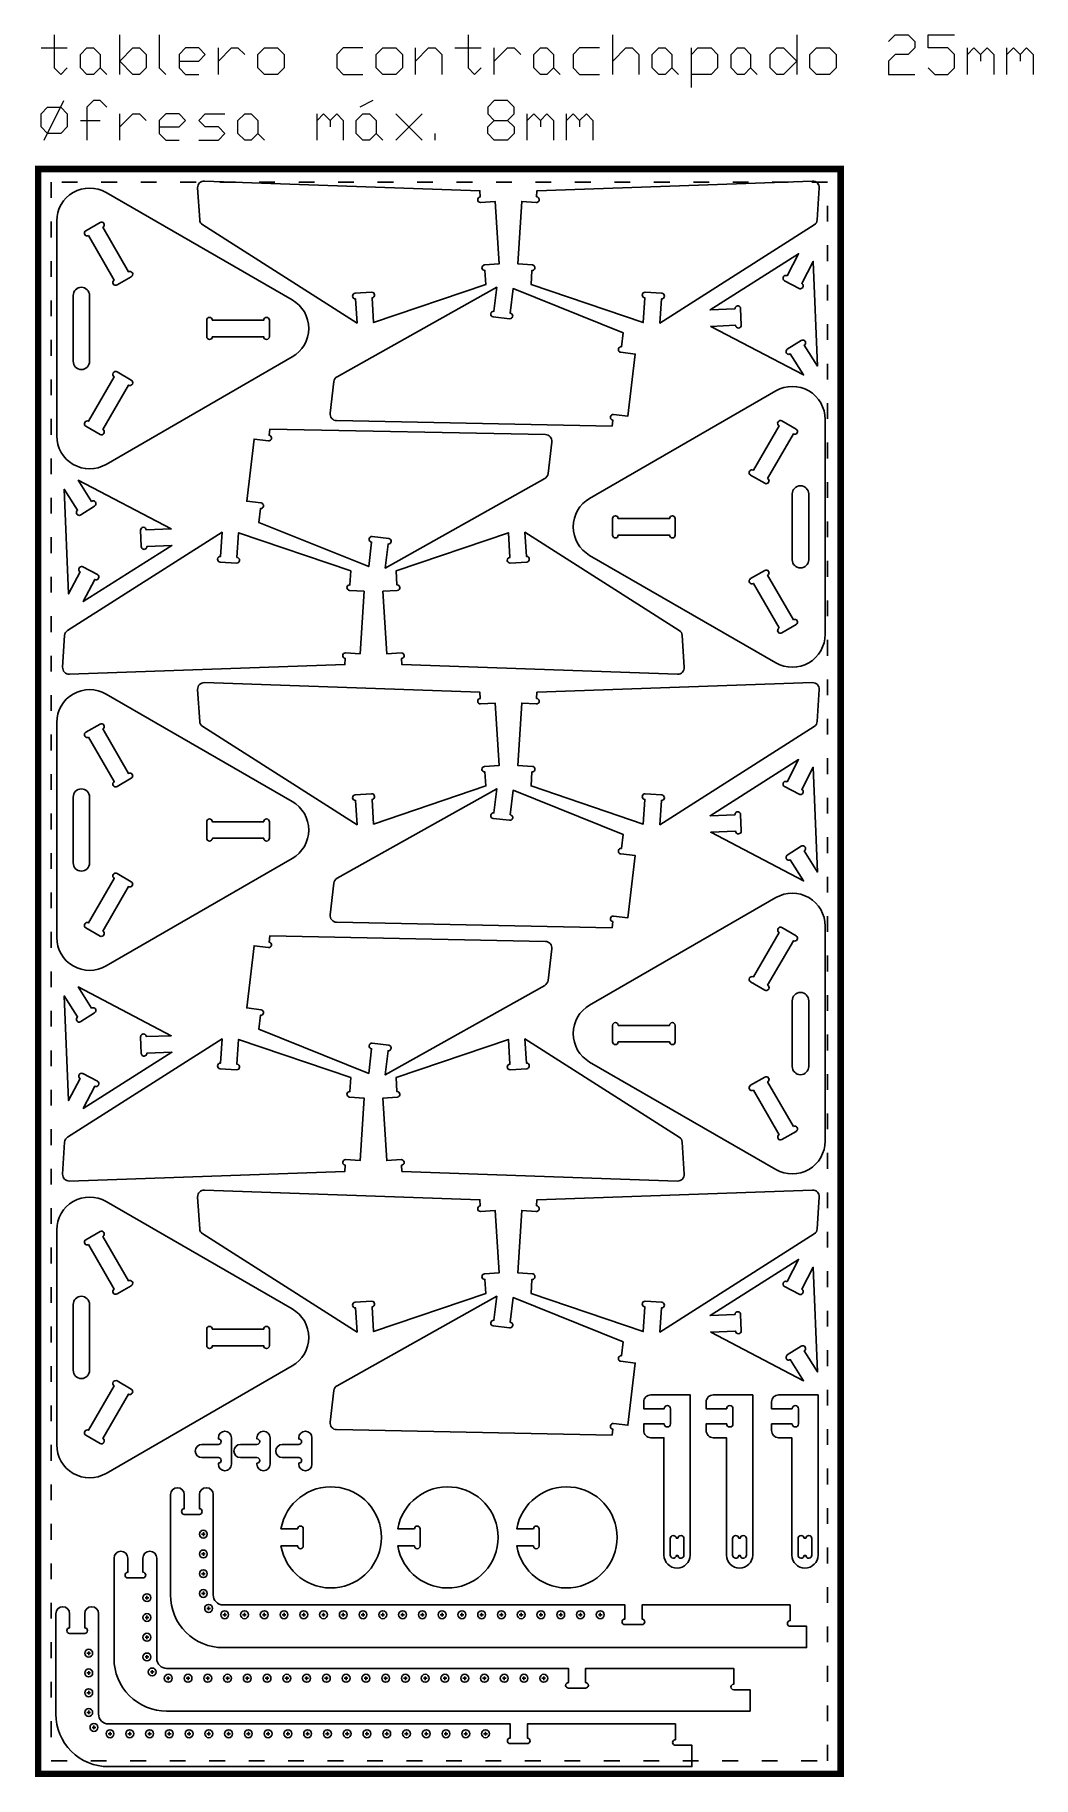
# Model space of a CAD drawing. Header units: millimetres. Extents: x -4430 to -2912, y -1723 to 926.
import ezdxf

# ---------------------------------------------------------------- set-up
doc = ezdxf.new("R2010")
doc.units = ezdxf.units.MM
doc.linetypes.add('ACAD_ISO03W100', pattern=[30, 12, -18])
for name, color, linetype in [('corte int diam 12mm', 2, 'Continuous'), ('corte por el contorno ext', 6, 'Continuous'), ('corte por el contorno int', 11, 'Continuous')]:
    doc.layers.add(name, color=color, linetype=linetype)

msp = doc.modelspace()

# ---------------------------------------------------------------- linework, layer by layer
at = {"lineweight": 0}
for points in [[(-4420.4, 906.5), (-4380.6, 906.5)], [(-4400.5, 926.4), (-4400.5, 876.3), (-4390.5, 866.4), (-4380.6, 876.3)], [(-4300.6, 866.4), (-4300.6, 926.4)], [(-4240.9, 926.4), (-4240.9, 876.3), (-4230.9, 866.4)], [(-4210.7, 886.6), (-4180.8, 886.6), (-4170.8, 896.6), (-4180.8, 906.5), (-4200.7, 906.5), (-4210.7, 896.6), (-4210.7, 876.3), (-4200.7, 866.4), (-4180.8, 866.4)], [(-4150.9, 866.4), (-4150.9, 906.5)], [(-4150.9, 886.6), (-4131, 906.5), (-4121.1, 906.5), (-4110.8, 896.6)], [(-3931.2, 906.5), (-3961.1, 906.5), (-3971, 896.6), (-3971, 876.3), (-3961.1, 866.4), (-3931.2, 866.4)], [(-3851.2, 866.4), (-3851.2, 906.5)], [(-3851.2, 886.6), (-3831.3, 906.5), (-3821.4, 906.5), (-3811.4, 896.6), (-3811.4, 866.4)], [(-3791.2, 906.5), (-3751.3, 906.5)], [(-3771.2, 926.4), (-3771.2, 876.3), (-3761.3, 866.4), (-3751.3, 876.3)], [(-3731.4, 866.4), (-3731.4, 906.5)], [(-3731.4, 886.6), (-3711.5, 906.5), (-3701.2, 906.5), (-3691.3, 896.6)], [(-3571.4, 906.5), (-3601.7, 906.5), (-3611.6, 896.6), (-3611.6, 876.3), (-3601.7, 866.4), (-3571.4, 866.4)], [(-3551.5, 866.4), (-3551.5, 926.4)], [(-3551.5, 886.6), (-3531.6, 906.5), (-3521.7, 906.5), (-3511.7, 896.6), (-3511.7, 866.4)], [(-3431.7, 846.5), (-3431.7, 906.5)], [(-3431.7, 896.6), (-3421.8, 906.5), (-3401.9, 906.5), (-3391.9, 896.6), (-3391.9, 876.3), (-3401.9, 866.4), (-3431.7, 866.4)], [(-3271.8, 926.4), (-3271.8, 866.4)], [(-3132, 916.5), (-3122.1, 926.4), (-3102.2, 926.4), (-3092.2, 916.5), (-3092.2, 906.5), (-3102.2, 896.6), (-3122.1, 896.6), (-3132, 886.6), (-3132, 866.4), (-3092.2, 866.4)], [(-3072, 876.3), (-3062, 866.4), (-3042.1, 866.4), (-3032.1, 876.3), (-3032.1, 896.6), (-3042.1, 906.5), (-3072, 906.5), (-3072, 926.4), (-3032.1, 926.4)], [(-3012.2, 866.4), (-3012.2, 906.5)], [(-3012.2, 896.6), (-3002.3, 906.5), (-2992.3, 896.6), (-2992.3, 886.6)], [(-2992.3, 896.6), (-2982.4, 906.5), (-2972.1, 896.6), (-2972.1, 866.4)], [(-2952.1, 866.4), (-2952.1, 906.5)], [(-2952.1, 896.6), (-2942.2, 906.5), (-2932.2, 896.6), (-2932.2, 886.6)], [(-2932.2, 896.6), (-2922.3, 906.5), (-2912.3, 896.6), (-2912.3, 866.4)], [(-4330.8, 876.3), (-4320.5, 866.4)], [(-3641.5, 876.3), (-3631.5, 866.4)], [(-3461.6, 876.3), (-3451.6, 866.4)], [(-3341.8, 876.3), (-3331.8, 866.4)], [(-4415.6, 766.5), (-4385.7, 826.6)], [(-4320.5, 816.6), (-4330.8, 826.6), (-4340.8, 826.6), (-4350.7, 816.6), (-4350.7, 766.5)], [(-3916.1, 826.6), (-3936, 816.6)], [(-3731.4, 766.5), (-3741.4, 776.4), (-3741.4, 786.4), (-3731.4, 796.3), (-3711.5, 796.3), (-3701.2, 806.6), (-3701.2, 816.6), (-3711.5, 826.6), (-3731.4, 826.6), (-3741.4, 816.6), (-3741.4, 806.6), (-3731.4, 796.3)], [(-4360.7, 796.3), (-4330.8, 796.3)], [(-4300.6, 766.5), (-4300.6, 806.6)], [(-4300.6, 786.4), (-4280.7, 806.6), (-4270.7, 806.6), (-4260.8, 796.3)], [(-4240.9, 786.4), (-4210.7, 786.4), (-4200.7, 796.3), (-4210.7, 806.6), (-4230.9, 806.6), (-4240.9, 796.3), (-4240.9, 776.4), (-4230.9, 766.5), (-4210.7, 766.5)], [(-4180.8, 766.5), (-4150.9, 766.5), (-4141, 776.4), (-4150.9, 786.4), (-4170.8, 786.4), (-4180.8, 796.3), (-4170.8, 806.6), (-4141, 806.6)], [(-4000.9, 766.5), (-4000.9, 806.6)], [(-4000.9, 796.3), (-3990.9, 806.6), (-3981, 796.3), (-3981, 786.4)], [(-3981, 796.3), (-3971, 806.6), (-3961.1, 796.3), (-3961.1, 766.5)], [(-3881.1, 766.5), (-3841.3, 806.6)], [(-3881.1, 806.6), (-3841.3, 766.5)], [(-3711.5, 796.3), (-3701.2, 786.4), (-3701.2, 776.4), (-3711.5, 766.5), (-3731.4, 766.5)], [(-3681.3, 766.5), (-3681.3, 806.6)], [(-3681.3, 796.3), (-3671.3, 806.6), (-3661.4, 796.3), (-3661.4, 786.4)], [(-3661.4, 796.3), (-3651.4, 806.6), (-3641.5, 796.3), (-3641.5, 766.5)], [(-3621.6, 766.5), (-3621.6, 806.6)], [(-3621.6, 796.3), (-3611.6, 806.6), (-3601.7, 796.3), (-3601.7, 786.4)], [(-3601.7, 796.3), (-3591.4, 806.6), (-3581.4, 796.3), (-3581.4, 766.5)], [(-4090.8, 776.4), (-4080.9, 766.5)], [(-3911, 776.4), (-3901, 766.5)], [(-3821.4, 766.5), (-3821.4, 776.4)]]:
    msp.add_lwpolyline(points, dxfattribs=at)
for points in [[(-4340.8, 866.4), (-4350.7, 866.4), (-4360.7, 876.3), (-4360.7, 896.6), (-4350.7, 906.5), (-4340.8, 906.5), (-4330.8, 896.6), (-4330.8, 876.3), (-4340.8, 866.4)], [(-4300.6, 886.6), (-4280.7, 906.5), (-4270.7, 906.5), (-4260.8, 896.6), (-4260.8, 876.3), (-4270.7, 866.4), (-4280.7, 866.4), (-4300.6, 886.6)], [(-4061, 866.4), (-4080.9, 866.4), (-4090.8, 876.3), (-4090.8, 896.6), (-4080.9, 906.5), (-4061, 906.5), (-4051, 896.6), (-4051, 876.3), (-4061, 866.4)], [(-3881.1, 866.4), (-3901, 866.4), (-3911, 876.3), (-3911, 896.6), (-3901, 906.5), (-3881.1, 906.5), (-3871.1, 896.6), (-3871.1, 876.3), (-3881.1, 866.4)], [(-3651.4, 866.4), (-3661.4, 866.4), (-3671.3, 876.3), (-3671.3, 896.6), (-3661.4, 906.5), (-3651.4, 906.5), (-3641.5, 896.6), (-3641.5, 876.3), (-3651.4, 866.4)], [(-3471.5, 866.4), (-3481.5, 866.4), (-3491.5, 876.3), (-3491.5, 896.6), (-3481.5, 906.5), (-3471.5, 906.5), (-3461.6, 896.6), (-3461.6, 876.3), (-3471.5, 866.4)], [(-3351.7, 866.4), (-3361.7, 866.4), (-3371.6, 876.3), (-3371.6, 896.6), (-3361.7, 906.5), (-3351.7, 906.5), (-3341.8, 896.6), (-3341.8, 876.3), (-3351.7, 866.4)], [(-3271.8, 886.6), (-3292, 866.4), (-3302, 866.4), (-3311.9, 876.3), (-3311.9, 896.6), (-3302, 906.5), (-3292, 906.5), (-3271.8, 886.6)], [(-3222, 866.4), (-3241.9, 866.4), (-3251.8, 876.3), (-3251.8, 896.6), (-3241.9, 906.5), (-3222, 906.5), (-3212, 896.6), (-3212, 876.3), (-3222, 866.4)], [(-4410.5, 776.4), (-4420.4, 786.4), (-4420.4, 806.6), (-4410.5, 816.6), (-4390.5, 816.6), (-4380.6, 806.6), (-4380.6, 786.4), (-4390.5, 776.4), (-4410.5, 776.4)], [(-4100.8, 766.5), (-4110.8, 766.5), (-4121.1, 776.4), (-4121.1, 796.3), (-4110.8, 806.6), (-4100.8, 806.6), (-4090.8, 796.3), (-4090.8, 776.4), (-4100.8, 766.5)], [(-3921.3, 766.5), (-3931.2, 766.5), (-3941.2, 776.4), (-3941.2, 796.3), (-3931.2, 806.6), (-3921.3, 806.6), (-3911, 796.3), (-3911, 776.4), (-3921.3, 766.5)]]:
    msp.add_lwpolyline(points, close=True, dxfattribs=at)
at = {"const_width": 10}
msp.add_lwpolyline([(-4424.8, -1717.5), (-3204.8, -1717.5), (-3204.8, 722.5), (-4424.8, 722.5)], close=True, dxfattribs=at)
at = {"linetype": 'ACAD_ISO03W100', "ltscale": 2}
msp.add_lwpolyline([(-4404.8, -1697.5), (-3224.8, -1697.5), (-3224.8, 702.5), (-4404.8, 702.5)], close=True, dxfattribs=at)
for points in [[(-4173.7, -1355.9), (-4173.7, -1350.3)], [(-4176.4, -1353.1), (-4170.9, -1353.1)], [(-4176.4, -1383.2), (-4170.9, -1383.2)], [(-4173.7, -1386), (-4173.7, -1380.4)], [(-4176.4, -1413.2), (-4170.9, -1413.2)], [(-4173.7, -1416), (-4173.7, -1410.4)], [(-4262.3, -1449.7), (-4256.7, -1449.7)], [(-4259.5, -1452.5), (-4259.5, -1446.9)], [(-4176.4, -1443.3), (-4170.9, -1443.3)], [(-4173.7, -1446), (-4173.7, -1440.5)], [(-4262.3, -1479.8), (-4256.7, -1479.8)], [(-4259.5, -1482.6), (-4259.5, -1477)], [(-4168.5, -1466), (-4162.9, -1466)], [(-4165.7, -1468.8), (-4165.7, -1463.2)], [(-4144.1, -1475.6), (-4138.5, -1475.6)], [(-4141.3, -1478.4), (-4141.3, -1472.8)], [(-4114, -1475.6), (-4108.4, -1475.6)], [(-4111.2, -1478.4), (-4111.2, -1472.8)], [(-4084, -1475.6), (-4078.4, -1475.6)], [(-4081.2, -1478.4), (-4081.2, -1472.8)], [(-4053.9, -1475.6), (-4048.4, -1475.6)], [(-4051.1, -1478.4), (-4051.1, -1472.8)], [(-4023.9, -1475.6), (-4018.3, -1475.6)], [(-4021.1, -1478.4), (-4021.1, -1472.8)], [(-3993.8, -1475.6), (-3988.3, -1475.6)], [(-3991.1, -1478.4), (-3991.1, -1472.8)], [(-3963.8, -1475.6), (-3958.2, -1475.6)], [(-3961, -1478.4), (-3961, -1472.8)], [(-3933.8, -1475.6), (-3928.2, -1475.6)], [(-3931, -1478.4), (-3931, -1472.8)], [(-3903.7, -1475.6), (-3898.1, -1475.6)], [(-3900.9, -1478.4), (-3900.9, -1472.8)], [(-3873.7, -1475.6), (-3868.1, -1475.6)], [(-3870.9, -1478.4), (-3870.9, -1472.8)], [(-3843.6, -1475.6), (-3838, -1475.6)], [(-3840.8, -1478.4), (-3840.8, -1472.8)], [(-3813.6, -1475.6), (-3808, -1475.6)], [(-3810.8, -1478.4), (-3810.8, -1472.8)], [(-3783.5, -1475.6), (-3777.9, -1475.6)], [(-3780.7, -1478.4), (-3780.7, -1472.8)], [(-3753.5, -1475.6), (-3747.9, -1475.6)], [(-3750.7, -1478.4), (-3750.7, -1472.8)], [(-3723.4, -1475.6), (-3717.9, -1475.6)], [(-3720.6, -1478.4), (-3720.6, -1472.8)], [(-3693.4, -1475.6), (-3687.8, -1475.6)], [(-3690.6, -1478.4), (-3690.6, -1472.8)], [(-3663.3, -1475.6), (-3657.8, -1475.6)], [(-3660.6, -1478.4), (-3660.6, -1472.8)], [(-3633.3, -1475.6), (-3627.7, -1475.6)], [(-3630.5, -1478.4), (-3630.5, -1472.8)], [(-3603.3, -1475.6), (-3597.7, -1475.6)], [(-3600.5, -1478.4), (-3600.5, -1472.8)], [(-3573.2, -1475.6), (-3567.6, -1475.6)], [(-3570.4, -1478.4), (-3570.4, -1472.8)], [(-4262.3, -1509.8), (-4256.7, -1509.8)], [(-4259.5, -1512.6), (-4259.5, -1507)], [(-4350.8, -1534.1), (-4345.2, -1534.1)], [(-4348, -1536.9), (-4348, -1531.3)], [(-4348, -1566.9), (-4348, -1561.3)], [(-4262.3, -1539.8), (-4256.7, -1539.8)], [(-4259.5, -1542.6), (-4259.5, -1537.1)], [(-4254.3, -1562.6), (-4248.7, -1562.6)], [(-4251.5, -1565.4), (-4251.5, -1559.8)], [(-4350.8, -1564.1), (-4345.2, -1564.1)], [(-4229.9, -1572.2), (-4224.3, -1572.2)], [(-4227.1, -1575), (-4227.1, -1569.4)], [(-4199.8, -1572.2), (-4194.3, -1572.2)], [(-4197, -1575), (-4197, -1569.4)], [(-4169.8, -1572.2), (-4164.2, -1572.2)], [(-4167, -1575), (-4167, -1569.4)], [(-4139.7, -1572.2), (-4134.2, -1572.2)], [(-4137, -1575), (-4137, -1569.4)], [(-4109.7, -1572.2), (-4104.1, -1572.2)], [(-4106.9, -1575), (-4106.9, -1569.4)], [(-4079.7, -1572.2), (-4074.1, -1572.2)], [(-4076.9, -1575), (-4076.9, -1569.4)], [(-4049.6, -1572.2), (-4044, -1572.2)], [(-4046.8, -1575), (-4046.8, -1569.4)], [(-4019.6, -1572.2), (-4014, -1572.2)], [(-4016.8, -1575), (-4016.8, -1569.4)], [(-3989.5, -1572.2), (-3983.9, -1572.2)], [(-3986.7, -1575), (-3986.7, -1569.4)], [(-3959.5, -1572.2), (-3953.9, -1572.2)], [(-3956.7, -1575), (-3956.7, -1569.4)], [(-3929.4, -1572.2), (-3923.8, -1572.2)], [(-3926.6, -1575), (-3926.6, -1569.4)], [(-3899.4, -1572.2), (-3893.8, -1572.2)], [(-3896.6, -1575), (-3896.6, -1569.4)], [(-3869.3, -1572.2), (-3863.8, -1572.2)], [(-3866.5, -1575), (-3866.5, -1569.4)], [(-3839.3, -1572.2), (-3833.7, -1572.2)], [(-3836.5, -1575), (-3836.5, -1569.4)], [(-3809.2, -1572.2), (-3803.7, -1572.2)], [(-3806.5, -1575), (-3806.5, -1569.4)], [(-3779.2, -1572.2), (-3773.6, -1572.2)], [(-3776.4, -1575), (-3776.4, -1569.4)], [(-3749.2, -1572.2), (-3743.6, -1572.2)], [(-3746.4, -1575), (-3746.4, -1569.4)], [(-3719.1, -1572.2), (-3713.5, -1572.2)], [(-3716.3, -1575), (-3716.3, -1569.4)], [(-3689.1, -1572.2), (-3683.5, -1572.2)], [(-3686.3, -1575), (-3686.3, -1569.4)], [(-3659, -1572.2), (-3653.4, -1572.2)], [(-3656.2, -1575), (-3656.2, -1569.4)], [(-4350.8, -1594.2), (-4345.2, -1594.2)], [(-4348, -1596.9), (-4348, -1591.4)], [(-4350.8, -1624.2), (-4345.2, -1624.2)], [(-4348, -1627), (-4348, -1621.4)], [(-4342.8, -1646.9), (-4337.3, -1646.9)], [(-4340, -1649.7), (-4340, -1644.1)], [(-4318.4, -1656.6), (-4312.8, -1656.6)], [(-4315.6, -1659.4), (-4315.6, -1653.8)], [(-4288.4, -1656.6), (-4282.8, -1656.6)], [(-4285.6, -1659.4), (-4285.6, -1653.8)], [(-4258.3, -1656.6), (-4252.7, -1656.6)], [(-4255.5, -1659.4), (-4255.5, -1653.8)], [(-4228.3, -1656.6), (-4222.7, -1656.6)], [(-4225.5, -1659.4), (-4225.5, -1653.8)], [(-4198.2, -1656.6), (-4192.7, -1656.6)], [(-4195.4, -1659.4), (-4195.4, -1653.8)], [(-4168.2, -1656.6), (-4162.6, -1656.6)], [(-4165.4, -1659.4), (-4165.4, -1653.8)], [(-4138.1, -1656.6), (-4132.6, -1656.6)], [(-4135.4, -1659.4), (-4135.4, -1653.8)], [(-4108.1, -1656.6), (-4102.5, -1656.6)], [(-4105.3, -1659.4), (-4105.3, -1653.8)], [(-4078.1, -1656.6), (-4072.5, -1656.6)], [(-4075.3, -1659.4), (-4075.3, -1653.8)], [(-4048, -1656.6), (-4042.4, -1656.6)], [(-4045.2, -1659.4), (-4045.2, -1653.8)], [(-4018, -1656.6), (-4012.4, -1656.6)], [(-4015.2, -1659.4), (-4015.2, -1653.8)], [(-3987.9, -1656.6), (-3982.3, -1656.6)], [(-3985.1, -1659.4), (-3985.1, -1653.8)], [(-3957.9, -1656.6), (-3952.3, -1656.6)], [(-3955.1, -1659.4), (-3955.1, -1653.8)], [(-3927.8, -1656.6), (-3922.2, -1656.6)], [(-3925, -1659.4), (-3925, -1653.8)], [(-3897.8, -1656.6), (-3892.2, -1656.6)], [(-3895, -1659.4), (-3895, -1653.8)], [(-3867.7, -1656.6), (-3862.2, -1656.6)], [(-3864.9, -1659.4), (-3864.9, -1653.8)], [(-3837.7, -1656.6), (-3832.1, -1656.6)], [(-3834.9, -1659.4), (-3834.9, -1653.8)], [(-3807.6, -1656.6), (-3802.1, -1656.6)], [(-3804.9, -1659.4), (-3804.9, -1653.8)], [(-3777.6, -1656.6), (-3772, -1656.6)], [(-3774.8, -1659.4), (-3774.8, -1653.8)], [(-3747.6, -1656.6), (-3742, -1656.6)], [(-3744.8, -1659.4), (-3744.8, -1653.8)]]:
    msp.add_lwpolyline(points)
at = {"layer": 'corte int diam 12mm'}
for centre in [(-4173.7, -1353.1), (-4173.7, -1383.2), (-4173.7, -1413.2), (-4259.5, -1449.7), (-4173.7, -1443.3), (-4259.5, -1479.8), (-4165.7, -1466), (-4141.3, -1475.6), (-4111.2, -1475.6), (-4081.2, -1475.6), (-4051.1, -1475.6), (-4021.1, -1475.6), (-3991.1, -1475.6), (-3961, -1475.6), (-3931, -1475.6), (-3900.9, -1475.6), (-3870.9, -1475.6), (-3840.8, -1475.6), (-3810.8, -1475.6), (-3780.7, -1475.6), (-3750.7, -1475.6), (-3720.6, -1475.6), (-3690.6, -1475.6), (-3660.6, -1475.6), (-3630.5, -1475.6), (-3600.5, -1475.6), (-3570.4, -1475.6), (-4259.5, -1509.8), (-4348, -1534.1), (-4259.5, -1539.8), (-4348, -1564.1), (-4251.5, -1562.6), (-4348, -1594.2), (-4227.1, -1572.2), (-4197, -1572.2), (-4167, -1572.2), (-4137, -1572.2), (-4106.9, -1572.2), (-4076.9, -1572.2), (-4046.8, -1572.2), (-4016.8, -1572.2), (-3986.7, -1572.2), (-3956.7, -1572.2), (-3926.6, -1572.2), (-3896.6, -1572.2), (-3866.5, -1572.2), (-3836.5, -1572.2), (-3806.5, -1572.2), (-3776.4, -1572.2), (-3746.4, -1572.2), (-3716.3, -1572.2), (-3686.3, -1572.2), (-3656.2, -1572.2), (-4348, -1624.2), (-4340, -1646.9), (-4315.6, -1656.6), (-4285.6, -1656.6), (-4255.5, -1656.6), (-4225.5, -1656.6), (-4195.4, -1656.6), (-4165.4, -1656.6), (-4135.4, -1656.6), (-4105.3, -1656.6), (-4075.3, -1656.6), (-4045.2, -1656.6), (-4015.2, -1656.6), (-3985.1, -1656.6), (-3955.1, -1656.6), (-3925, -1656.6), (-3895, -1656.6), (-3864.9, -1656.6), (-3834.9, -1656.6), (-3804.9, -1656.6), (-3774.8, -1656.6), (-3744.8, -1656.6)]:
    msp.add_circle(centre, 6, dxfattribs=at)
at = {"layer": 'corte por el contorno ext'}
for points in [[(-4038.5, 523.4), (-4321.6, 686.8, 0.57735), (-4396.6, 643.5), (-4396.6, 316.7, 0.57735), (-4321.6, 273.4), (-4038.5, 436.8, 0.57735)], [(-3917.9, 535.1, -1), (-3917.3, 526.6), (-3915, 489.1), (-3744.3, 547), (-3745.7, 568.3, -1), (-3746.2, 576.7), (-3724.2, 578.1), (-3730.2, 673.1), (-3752.2, 671.7, -1), (-3752.7, 680.2), (-3753.3, 689.5), (-4172, 704.2, 0.443168), (-4182.4, 693.6), (-4179.3, 645.3, 0.239857), (-4174.7, 637.5), (-3940.1, 488.2), (-3942.4, 525, -1), (-3942.9, 533.5)], [(-3502, 535.1, 1), (-3502.5, 526.6), (-3504.9, 489.1), (-3675.5, 547), (-3674.2, 568.3, 1), (-3673.6, 576.7), (-3695.6, 578.1), (-3689.6, 673.1), (-3667.7, 671.7, 1), (-3667.1, 680.2), (-3666.6, 689.5), (-3247.8, 704.2, -0.443168), (-3237.5, 693.6), (-3240.5, 645.3, -0.239857), (-3245.1, 637.5), (-3479.8, 488.2), (-3477.4, 525, 1), (-3476.9, 533.5)], [(-3268.1, 540.9, 1.000873), (-3264.2, 548.5), (-3246.6, 582), (-3240, 422.8), (-3260.3, 454.7, 1), (-3264.8, 461.9), (-3286, 448.5, 1.000873), (-3281.5, 441.3), (-3261.2, 409.3), (-3402.5, 483.2), (-3364.6, 484.8, 1), (-3356.1, 485.1), (-3357.1, 510.2, 1.000873), (-3365.6, 509.9), (-3403.5, 508.3), (-3268.8, 593.7), (-3286.4, 560.1, 1), (-3290.3, 552.6)], [(-3708.2, 494.8, 1), (-3707.2, 503.2), (-3702.8, 540.6), (-3535.6, 473.4), (-3538.1, 452.2, 1), (-3539.1, 443.8), (-3517.2, 441.2), (-3528.4, 346.7), (-3550.3, 349.3, 1), (-3551.3, 340.8), (-3552.4, 331.5), (-3971.3, 339.9, -0.443168), (-3981, 351.1), (-3975.4, 399.2, -0.239857), (-3970.3, 406.7), (-3727.8, 542.8), (-3732.1, 506.2, 1), (-3733.1, 497.7)], [(-3586.5, 135.1), (-3303.5, -28.3, 0.57735), (-3228.5, 15), (-3228.5, 341.8, 0.57735), (-3303.5, 385.1), (-3586.5, 221.7, 0.57735)], [(-3916.9, 163.7, 1), (-3917.9, 155.2), (-3922.3, 117.9), (-4089.5, 185.1), (-4087, 206.3, 1), (-4086, 214.7), (-4107.8, 217.3), (-4096.6, 311.8), (-4074.8, 309.2, 1), (-4073.8, 317.6), (-4072.7, 326.9), (-3653.8, 318.6, -0.443168), (-3644, 307.4), (-3649.7, 259.3, -0.239857), (-3654.8, 251.7), (-3897.3, 115.7), (-3892.9, 152.3, 1), (-3891.9, 160.7)], [(-4357, 117.5, 1.000873), (-4360.9, 110), (-4378.5, 76.5), (-4385.1, 235.7), (-4364.8, 203.7, 1), (-4360.2, 196.5), (-4339.1, 210, 1.000873), (-4343.6, 217.2), (-4363.9, 249.2), (-4222.6, 175.2), (-4260.5, 173.7, 1), (-4269, 173.3), (-4268, 148.3, 1.000873), (-4259.5, 148.6), (-4221.6, 150.2), (-4356.3, 64.8), (-4338.7, 98.4, 1), (-4334.7, 105.9)], [(-4123.1, 123.4, 1), (-4122.6, 131.9), (-4120.2, 169.4), (-3949.6, 111.5), (-3950.9, 90.2, 1), (-3951.4, 81.7), (-3929.5, 80.4), (-3935.4, -14.6), (-3957.4, -13.2, 1), (-3957.9, -21.7), (-3958.5, -31), (-4377.3, -45.8, -0.443168), (-4387.6, -35.1), (-4384.6, 13.2, -0.239857), (-4380, 21), (-4145.3, 170.2), (-4147.6, 133.4, 1), (-4148.2, 124.9)], [(-3707.2, 123.4, -1), (-3707.7, 131.9), (-3710.1, 169.4), (-3880.8, 111.5), (-3879.4, 90.2, -1), (-3878.9, 81.7), (-3900.8, 80.4), (-3894.9, -14.6), (-3872.9, -13.2, -1), (-3872.4, -21.7), (-3871.8, -31), (-3453, -45.8, 0.443168), (-3442.7, -35.1), (-3445.7, 13.2, 0.239857), (-3450.3, 21), (-3685, 170.2), (-3682.7, 133.4, -1), (-3682.2, 124.9)], [(-4038.5, -239.2), (-4321.6, -75.8, 0.57735), (-4396.6, -119.1), (-4396.6, -445.9, 0.57735), (-4321.6, -489.2), (-4038.5, -325.8, 0.57735)], [(-3917.9, -227.5, -1), (-3917.3, -236), (-3915, -273.5), (-3744.3, -215.6), (-3745.7, -194.3, -1), (-3746.2, -185.8), (-3724.2, -184.5), (-3730.2, -89.5), (-3752.2, -90.9, -1), (-3752.7, -82.4), (-3753.3, -73.1), (-4172, -58.4, 0.443168), (-4182.4, -69), (-4179.3, -117.3, 0.239857), (-4174.7, -125.1), (-3940.1, -274.4), (-3942.4, -237.5, -1), (-3942.9, -229.1)], [(-3502, -227.5, 1), (-3502.5, -236), (-3504.9, -273.5), (-3675.5, -215.6), (-3674.2, -194.3, 1), (-3673.6, -185.8), (-3695.6, -184.5), (-3689.6, -89.5), (-3667.7, -90.9, 1), (-3667.1, -82.4), (-3666.6, -73.1), (-3247.8, -58.4, -0.443168), (-3237.5, -69), (-3240.5, -117.3, -0.239857), (-3245.1, -125.1), (-3479.8, -274.4), (-3477.4, -237.5, 1), (-3476.9, -229.1)], [(-3268.1, -228.2, 1.000873), (-3264.2, -220.7), (-3246.6, -187.2), (-3240, -346.4), (-3260.3, -314.4, 1), (-3264.8, -307.2), (-3286, -320.7, 1.000873), (-3281.5, -327.9), (-3261.2, -359.9), (-3402.5, -285.9), (-3364.6, -284.4, 1), (-3356.1, -284), (-3357.1, -258.9, 1.000873), (-3365.6, -259.3), (-3403.5, -260.9), (-3268.8, -175.5), (-3286.4, -209.1, 1), (-3290.3, -216.6)], [(-3708.2, -267.8, 1), (-3707.2, -259.4), (-3702.8, -222), (-3535.6, -289.2), (-3538.1, -310.4, 1), (-3539.1, -318.8), (-3517.2, -321.4), (-3528.4, -415.9), (-3550.3, -413.3, 1), (-3551.3, -421.8), (-3552.4, -431), (-3971.3, -422.7, -0.443168), (-3981, -411.5), (-3975.4, -363.4, -0.239857), (-3970.3, -355.9), (-3727.8, -219.8), (-3732.1, -256.4, 1), (-3733.1, -264.9)], [(-3586.5, -635.3), (-3303.5, -798.7, 0.57735), (-3228.5, -755.4), (-3228.5, -428.6, 0.57735), (-3303.5, -385.3), (-3586.5, -548.7, 0.57735)], [(-3916.9, -606.7, 1), (-3917.9, -615.2), (-3922.3, -652.5), (-4089.5, -585.3), (-4087, -564.2, 1), (-4086, -555.7), (-4107.8, -553.1), (-4096.6, -458.6), (-4074.8, -461.2, 1), (-4073.8, -452.8), (-4072.7, -443.5), (-3653.8, -451.9, -0.443168), (-3644, -463), (-3649.7, -511.1, -0.239857), (-3654.8, -518.7), (-3897.3, -654.8), (-3892.9, -618.1, 1), (-3891.9, -609.7)], [(-4357, -652.9, 1.000873), (-4360.9, -660.4), (-4378.5, -694), (-4385.1, -534.7), (-4364.8, -566.7, 1), (-4360.2, -573.9), (-4339.1, -560.4, 1.000873), (-4343.6, -553.3), (-4363.9, -521.2), (-4222.6, -595.2), (-4260.5, -596.7, 1), (-4269, -597.1), (-4268, -622.2, 1.000873), (-4259.5, -621.8), (-4221.6, -620.3), (-4356.3, -705.7), (-4338.7, -672.1, 1), (-4334.7, -664.5)], [(-4123.1, -647.1, 1), (-4122.6, -638.6), (-4120.2, -601), (-3949.6, -658.9), (-3950.9, -680.2, 1), (-3951.4, -688.7), (-3929.5, -690.1), (-3935.4, -785), (-3957.4, -783.7, 1), (-3957.9, -792.1), (-3958.5, -801.5), (-4377.3, -816.2, -0.443168), (-4387.6, -805.6), (-4384.6, -757.2, -0.239857), (-4380, -749.4), (-4145.3, -600.2), (-4147.6, -637, 1), (-4148.2, -645.5)], [(-3707.2, -647.1, -1), (-3707.7, -638.6), (-3710.1, -601), (-3880.8, -658.9), (-3879.4, -680.2, -1), (-3878.9, -688.7), (-3900.8, -690.1), (-3894.9, -785), (-3872.9, -783.7, -1), (-3872.4, -792.1), (-3871.8, -801.5), (-3453, -816.2, 0.443168), (-3442.7, -805.6), (-3445.7, -757.2, 0.239857), (-3450.3, -749.4), (-3685, -600.2), (-3682.7, -637, -1), (-3682.2, -645.5)], [(-4038.5, -1010.7), (-4321.6, -847.3, 0.57735), (-4396.6, -890.6), (-4396.6, -1217.4, 0.57735), (-4321.6, -1260.7), (-4038.5, -1097.3, 0.57735)], [(-3917.9, -999, -1), (-3917.3, -1007.5), (-3915, -1045), (-3744.3, -987.1), (-3745.7, -965.8, -1), (-3746.2, -957.3), (-3724.2, -956), (-3730.2, -861), (-3752.2, -862.4, -1), (-3752.7, -853.9), (-3753.3, -844.6), (-4172, -829.9, 0.443168), (-4182.4, -840.5), (-4179.3, -888.8, 0.239857), (-4174.7, -896.6), (-3940.1, -1045.9), (-3942.4, -1009, -1), (-3942.9, -1000.6)], [(-3502, -999, 1), (-3502.5, -1007.5), (-3504.9, -1045), (-3675.5, -987.1), (-3674.2, -965.8, 1), (-3673.6, -957.3), (-3695.6, -956), (-3689.6, -861), (-3667.7, -862.4, 1), (-3667.1, -853.9), (-3666.6, -844.6), (-3247.8, -829.9, -0.443168), (-3237.5, -840.5), (-3240.5, -888.8, -0.239857), (-3245.1, -896.6), (-3479.8, -1045.9), (-3477.4, -1009, 1), (-3476.9, -1000.6)], [(-3268.1, -988.2, 1.000873), (-3264.2, -980.7), (-3246.6, -947.2), (-3240, -1106.4), (-3260.3, -1074.4, 1), (-3264.8, -1067.2), (-3286, -1080.7, 1.000873), (-3281.5, -1087.8), (-3261.2, -1119.9), (-3402.5, -1045.9), (-3364.6, -1044.4, 1), (-3356.1, -1044), (-3357.1, -1018.9, 1.000873), (-3365.6, -1019.3), (-3403.5, -1020.8), (-3268.8, -935.5), (-3286.4, -969.1, 1), (-3290.3, -976.6)], [(-3708.2, -1039.3, 1), (-3707.2, -1030.9), (-3702.8, -993.5), (-3535.6, -1060.7), (-3538.1, -1081.9, 1), (-3539.1, -1090.3), (-3517.2, -1092.9), (-3528.4, -1187.4), (-3550.3, -1184.8, 1), (-3551.3, -1193.3), (-3552.4, -1202.5), (-3971.3, -1194.2, -0.443168), (-3981, -1183), (-3975.4, -1134.9, -0.239857), (-3970.3, -1127.4), (-3727.8, -991.3), (-3732.1, -1027.9, 1), (-3733.1, -1036.4)], [(-3493.6, -1141.4), (-3433.6, -1141.4), (-3433.6, -1384.9, -0.986033), (-3473.6, -1384.9), (-3473.6, -1206.4), (-3493.6, -1206.4, -0.414214), (-3504.3, -1195.6), (-3504.3, -1185.4), (-3473.1, -1185.4, 1), (-3463.6, -1185.4), (-3463.6, -1162.4, 1), (-3473.1, -1162.4), (-3504.3, -1162.4), (-3504.3, -1152.1, -0.414214)], [(-3398.6, -1141.4), (-3338.6, -1141.4), (-3338.6, -1384.9, -0.986033), (-3378.6, -1384.9), (-3378.6, -1206.4), (-3398.6, -1206.4, -0.414214), (-3409.4, -1195.6), (-3409.4, -1185.4), (-3378.1, -1185.4, 1), (-3368.6, -1185.4), (-3368.6, -1162.4, 1), (-3378.1, -1162.4), (-3409.4, -1162.4), (-3409.4, -1152.1, -0.414214)], [(-3299.2, -1141.4), (-3239.2, -1141.4), (-3239.2, -1384.9, -0.986033), (-3279.2, -1384.9), (-3279.2, -1206.4), (-3299.2, -1206.4, -0.414214), (-3309.9, -1195.6), (-3309.9, -1185.4), (-3278.7, -1185.4, 1), (-3269.2, -1185.4), (-3269.2, -1162.4, 1), (-3278.7, -1162.4), (-3309.9, -1162.4), (-3309.9, -1152.1, -0.414214)], [(-3506.9, -1490.6, 1), (-3506.9, -1482.1), (-3506.9, -1460.6), (-3281.7, -1460.6), (-3281.7, -1484.6, 1), (-3281.7, -1493.1), (-3256.7, -1493.1), (-3256.7, -1525.6), (-4143.7, -1525.6, -0.414214), (-4223.7, -1445.6), (-4223.7, -1293, -1), (-4202.7, -1293), (-4202.7, -1314.5, 1), (-4202.7, -1323), (-4179.7, -1323, 1), (-4179.7, -1314.5), (-4179.7, -1293, -1), (-4158.7, -1293), (-4158.7, -1445.6, 0.414214), (-4143.7, -1460.6), (-3532.9, -1460.6), (-3532.9, -1482.1, 1), (-3532.9, -1490.6)], [(-4021.8, -1371), (-4021.8, -1345, 1), (-4030.3, -1345), (-4055.7, -1345, -11.741956), (-4055.7, -1371), (-4030.3, -1371, 1)], [(-3844.3, -1371), (-3844.3, -1345, 1), (-3852.8, -1345), (-3878.2, -1345, -11.741956), (-3878.2, -1371), (-3852.8, -1371, 1)], [(-3663.4, -1371), (-3663.4, -1345, 1), (-3671.9, -1345), (-3697.3, -1345, -11.741956), (-3697.3, -1371), (-3671.9, -1371, 1)], [(-3592.7, -1587.2, 1), (-3592.7, -1578.7), (-3592.7, -1557.2), (-3367.5, -1557.2), (-3367.5, -1581.2, 1), (-3367.5, -1589.7), (-3342.5, -1589.7), (-3342.5, -1622.2), (-4229.5, -1622.2, -0.414214), (-4309.5, -1542.2), (-4309.5, -1389.6, -1), (-4288.5, -1389.6), (-4288.5, -1411.1, 1), (-4288.5, -1419.6), (-4265.5, -1419.6, 1), (-4265.5, -1411.1), (-4265.5, -1389.6, -1), (-4244.5, -1389.6), (-4244.5, -1542.2, 0.414214), (-4229.5, -1557.2), (-3618.7, -1557.2), (-3618.7, -1578.7, 1), (-3618.7, -1587.2)], [(-3681.2, -1671.6, 1), (-3681.2, -1663.1), (-3681.2, -1641.6), (-3456.1, -1641.6), (-3456.1, -1665.6, 1), (-3456.1, -1674.1), (-3431.1, -1674.1), (-3431.1, -1706.6), (-4318, -1706.6, -0.414214), (-4398, -1626.6), (-4398, -1474, -1), (-4377, -1474), (-4377, -1495.5, 1), (-4377, -1504), (-4354, -1504, 1), (-4354, -1495.5), (-4354, -1474, -1), (-4333, -1474), (-4333, -1626.6, 0.414214), (-4318, -1641.6), (-3707.2, -1641.6), (-3707.2, -1663.1, 1), (-3707.2, -1671.6)]]:
    msp.add_lwpolyline(points, format="xyb", close=True, dxfattribs=at)
for points in [[(-4150.9, -1216.7, -0.000006), (-4150.9, -1216.7), (-4175.9, -1216.7, 1), (-4175.9, -1236.7), (-4150.9, -1236.7, -0.000003), (-4150.9, -1236.7, -0.000003)], [(-4150.9, -1236.7, -1), (-4150.9, -1245.2), (-4150.9, -1246.7, 1), (-4130.9, -1246.7), (-4130.9, -1206.7, 1), (-4150.9, -1206.7), (-4150.9, -1208.2, -1), (-4150.9, -1216.7)], [(-4092.2, -1216.7, -0.000006), (-4092.2, -1216.7), (-4117.2, -1216.7, 1), (-4117.2, -1236.7), (-4092.2, -1236.7, -0.000003), (-4092.2, -1236.7, -0.000003)], [(-4092.2, -1236.7, -1), (-4092.2, -1245.2), (-4092.2, -1246.7, 1), (-4072.2, -1246.7), (-4072.2, -1206.7, 1), (-4092.2, -1206.7), (-4092.2, -1208.2, -1), (-4092.2, -1216.7)], [(-4028.6, -1216.7, -0.000006), (-4028.6, -1216.7), (-4053.6, -1216.7, 1), (-4053.6, -1236.7), (-4028.6, -1236.7, -0.000003), (-4028.6, -1236.7, -0.000003)], [(-4028.6, -1236.7, -1), (-4028.6, -1245.2), (-4028.6, -1246.7, 1), (-4008.6, -1246.7), (-4008.6, -1206.7, 1), (-4028.6, -1206.7), (-4028.6, -1208.2, -1), (-4028.6, -1216.7)]]:
    msp.add_lwpolyline(points, format="xyb", dxfattribs=at)
at = {"layer": 'corte por el contorno int'}
for points in [[(-4348.2, 621.3, -0.994203), (-4352.5, 628.7), (-4330.8, 641.2, -0.994203), (-4326.5, 633.8), (-4287.5, 566.2, -0.994203), (-4283.2, 558.7), (-4304.8, 546.2, -0.994203), (-4309.2, 553.7)], [(-4371.6, 430.1), (-4371.6, 530.1, -1), (-4346.6, 530.1), (-4346.6, 430.1, -1)], [(-4304.8, 413.9), (-4283.2, 401.4, -0.994203), (-4287.5, 393.9), (-4326.5, 326.3, -0.994203), (-4330.8, 318.9), (-4352.5, 331.4, -0.994203), (-4348.2, 338.9), (-4309.2, 406.5, -0.994203)], [(-3320.2, 244.6), (-3341.9, 257.1, -0.994203), (-3337.6, 264.5), (-3298.6, 332.1, -0.994203), (-3294.2, 339.6), (-3272.6, 327.1, -0.994203), (-3276.8, 319.6), (-3315.9, 252, -0.994203)], [(-3253.5, 228.4), (-3253.5, 128.4, -1), (-3278.5, 128.4), (-3278.5, 228.4, -1)], [(-3276.8, 37.2, -0.994203), (-3272.6, 29.7), (-3294.2, 17.2, -0.994203), (-3298.6, 24.7), (-3337.6, 92.3, -0.994203), (-3341.9, 99.7), (-3320.2, 112.2, -0.994203), (-3315.9, 104.8)], [(-4348.2, -141.3, -0.994203), (-4352.5, -133.9), (-4330.8, -121.4, -0.994203), (-4326.5, -128.8), (-4287.5, -196.4, -0.994203), (-4283.2, -203.8), (-4304.8, -216.3, -0.994203), (-4309.2, -208.9)], [(-4371.6, -332.5), (-4371.6, -232.5, -1), (-4346.6, -232.5), (-4346.6, -332.5, -1)], [(-4304.8, -348.7), (-4283.2, -361.2, -0.994203), (-4287.5, -368.6), (-4326.5, -436.2, -0.994203), (-4330.8, -443.7), (-4352.5, -431.2, -0.994203), (-4348.2, -423.7), (-4309.2, -356.1, -0.994203)], [(-3320.2, -525.9), (-3341.9, -513.4, -0.994203), (-3337.6, -505.9), (-3298.6, -438.3, -0.994203), (-3294.2, -430.9), (-3272.6, -443.4, -0.994203), (-3276.8, -450.8), (-3315.9, -518.4, -0.994203)], [(-3253.5, -542), (-3253.5, -642, -1), (-3278.5, -642), (-3278.5, -542, -1)], [(-3276.8, -733.2, -0.994203), (-3272.6, -740.7), (-3294.2, -753.2, -0.994203), (-3298.6, -745.8), (-3337.6, -678.2, -0.994203), (-3341.9, -670.7), (-3320.2, -658.2, -0.994203), (-3315.9, -665.6)], [(-4348.2, -912.8, -0.994203), (-4352.5, -905.4), (-4330.8, -892.9, -0.994203), (-4326.5, -900.3), (-4287.5, -967.9, -0.994203), (-4283.2, -975.4), (-4304.8, -987.9, -0.994203), (-4309.2, -980.4)], [(-4371.6, -1104), (-4371.6, -1004, -1), (-4346.6, -1004), (-4346.6, -1104, -1)], [(-4304.8, -1120.2), (-4283.2, -1132.7, -0.994203), (-4287.5, -1140.1), (-4326.5, -1207.7, -0.994203), (-4330.8, -1215.2), (-4352.5, -1202.7, -0.994203), (-4348.2, -1195.2), (-4309.2, -1127.6, -0.994203)], [(-3464.1, -1384.9, 0.948614), (-3454.6, -1385.4), (-3452.6, -1385.4, 0.948614), (-3443.1, -1384.9), (-3443.1, -1359.9, 0.948614), (-3452.6, -1359.4), (-3454.6, -1359.4, 0.948614), (-3464.1, -1359.9)], [(-3369.1, -1384.9, 0.948614), (-3359.6, -1385.4), (-3357.6, -1385.4, 0.948614), (-3348.1, -1384.9), (-3348.1, -1359.9, 0.948614), (-3357.6, -1359.4), (-3359.6, -1359.4, 0.948614), (-3369.1, -1359.9)], [(-3269.7, -1384.9, 0.948614), (-3260.2, -1385.4), (-3258.1, -1385.4, 0.948614), (-3248.7, -1384.9), (-3248.7, -1359.9, 0.948614), (-3258.1, -1359.4), (-3260.2, -1359.4, 0.948614), (-3269.7, -1359.9)]]:
    msp.add_lwpolyline(points, format="xyb", close=True, dxfattribs=at)
for points in [[(-4168.6, 467.6), (-4168.6, 492.6, -0.994203), (-4160, 492.6), (-4081.9, 492.6, -0.994203), (-4073.3, 492.6), (-4073.3, 467.6, -0.994203), (-4081.9, 467.5), (-4160, 467.5, -0.994193), (-4168.6, 467.6, -0.994193)], [(-3456.5, 190.9), (-3456.5, 165.9, -0.994203), (-3465.1, 165.8), (-3543.1, 165.8, -0.994203), (-3551.7, 165.9), (-3551.7, 190.9, -0.994203), (-3543.1, 190.9), (-3465.1, 190.9, -0.994193), (-3456.5, 190.9, -0.994193)], [(-4168.6, -295), (-4168.6, -270, -0.994203), (-4160, -270), (-4081.9, -270, -0.994203), (-4073.3, -270), (-4073.3, -295, -0.994203), (-4081.9, -295.1), (-4160, -295.1, -0.994193), (-4168.6, -295, -0.994193)], [(-3456.5, -579.5), (-3456.5, -604.5, -0.994203), (-3465.1, -604.6), (-3543.1, -604.6, -0.994203), (-3551.7, -604.5), (-3551.7, -579.5, -0.994203), (-3543.1, -579.5), (-3465.1, -579.5, -0.994193), (-3456.5, -579.5, -0.994193)], [(-4168.6, -1066.5), (-4168.6, -1041.5, -0.994203), (-4160, -1041.5), (-4081.9, -1041.5, -0.994203), (-4073.3, -1041.5), (-4073.3, -1066.5, -0.994203), (-4081.9, -1066.6), (-4160, -1066.6, -0.994193), (-4168.6, -1066.5, -0.994193)]]:
    msp.add_lwpolyline(points, format="xyb", dxfattribs=at)

doc.saveas('drawing.dxf')
